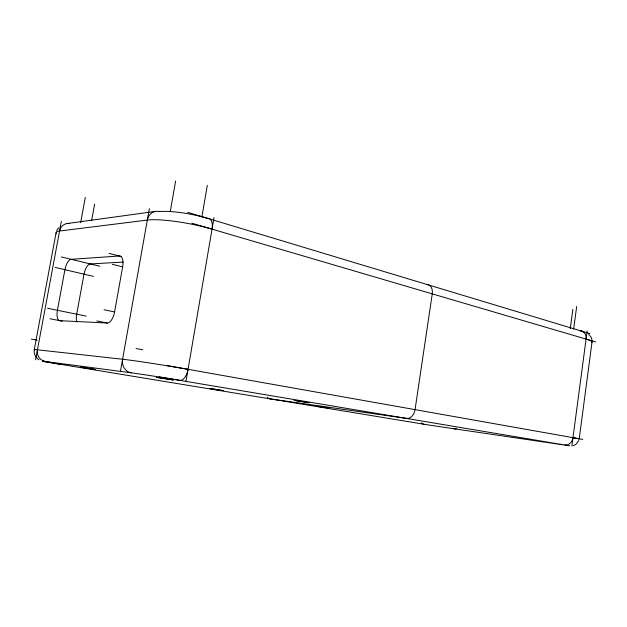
<?xml version="1.0" encoding="UTF-8"?>
<svg xmlns="http://www.w3.org/2000/svg" width="627" height="627" viewBox="0 0 627 627"><rect width="100%" height="100%" fill="white"/><g stroke="black" fill="none" stroke-linecap="round" stroke-linejoin="round"><path stroke-width="0.94" d="M592.037 341.934L579.199 438.939M571.871 445.969L587.162 330.954M570.264 328.65L572.851 309.432M573.658 328.979L576.675 306.493M186.015 381.185L214.019 217.632M201.863 216.973L207.318 185.349M170.254 211.589L175.623 181.031M120.502 371.019L149.359 208.642M114.569 311.956L122.657 266.851A11.38 5.087 -76.4 0 0 119.357 256.004L71.157 259.312A10.416 4.264 -76.8 0 0 64.91 269.704L57.41 310.279A10.471 4.295 -77.7 0 0 59.831 320.687L107.303 323.03A11.435 5.126 -77.6 0 0 114.569 311.956L104.066 309.738M91.597 220.704L94.646 204.081M80.64 222.648L85.28 197.427M56.148 232.398L34.289 349.6C33.505 353.573 35.551 357.743 38.999 359.788M35.582 359.82L61.368 221.276M578.854 440.53L576.009 444.355L573.039 445.711M56.649 230.72L58.805 227.562M42.793 361.16L131.153 372.799A35.292 0.486 9 0 1 179.871 380.362A11.905 6.129 -79.1 0 0 188.045 369.327M67.026 223.565L155.559 211.377M56.602 233.691A40.645 5.541 11.1 0 1 59.526 231.042L147.329 220.069A46.422 7.681 10.7 0 1 212.051 229.137A11.748 5.964 -74.6 0 0 207.702 218.368A34.751 6.145 10.8 0 0 160.034 211.612M123.213 262.055L90.312 263.943A10.291 4.381 -76.8 0 0 84.018 274.164L76.69 314.198A10.338 4.413 -77.8 0 0 76.886 322.082M156.413 377.321L173.467 380.033L156.507 377.36M329.003 408.091L327.529 407.903M306.854 402.409L309.111 402.699M209.818 388.489L216.487 389.469M220.963 390.307L223.236 390.613M223.181 390.597L212.725 389.014M188.053 369.334A47.041 1.207 9.2 0 0 122.586 359.247L37.448 349.795A10.126 9.711 -71.2 0 0 45.246 361.418M159.086 376.874L569.755 445.844L429.197 425.09L42.714 361.387M305.702 402.244L297.057 400.88M220.445 390.237L217.083 389.72M326.165 407.699L319.402 406.633M88.258 368.441L80.421 367.108L95.578 369.53L88.289 368.268M60.513 364.318L42.816 361.183M212.2 388.928L209.865 388.513M296.493 400.786L295.983 400.7M318.297 406.453L316.87 406.194L329.003 408.083M295.529 400.622L294.094 400.339L309.119 402.691M167.213 365.635L582.781 439.409M31.35 339.082L37.134 340.116M136.028 348.526L142.768 349.788M49.909 318.735L62.292 321.165M96.824 320.922L107.303 323.03M47.566 308.272L86.134 316.118M55.16 267.423L93.376 276.35M61.375 256.937L99.693 266.216M112.257 264.296L122.657 266.851M109.043 253.394L121.058 256.435M191.893 223.22L595.65 341.895M187.692 212.334L589.827 333.603M588.518 334.073L591.23 337.365L592.092 340.39M61.125 364.42A9.687 4.044 -78.8 0 1 59.573 363.276M267.368 397.267A8.245 4.851 -79.8 0 0 269.657 398.803L406.758 418.413A9.805 6.866 -80.6 0 0 415.058 409.627L432.254 293.867A9.695 6.717 -73.2 0 0 426.752 284.423M131.153 372.799A11.85 10.698 -79.9 0 1 122.594 359.247M564.998 444.958A8.308 6.897 -83 0 0 572.976 437.662A33.38 0.596 8.7 0 1 578.901 439.002M456.66 428.319A7.187 4.891 -83.1 0 1 454.026 428.923M561.322 444.277A8.018 4.883 -83.8 0 1 559.637 444.465M423.844 424.22A7.163 5.118 -81.1 0 1 421.391 422.825M584.552 332.592A24.774 3.041 7.3 0 0 580.273 330.719A8.229 6.764 -71 0 1 586.08 339.089A33.066 3.793 7.4 0 1 591.512 342.679M59.549 231.049A10.126 9.381 67.4 0 1 69.362 223.525M147.329 220.069A11.795 10.322 77.2 0 1 159.619 211.667M34.767 349.842A41.108 0.87 9.2 0 1 37.424 349.795"/></g></svg>
